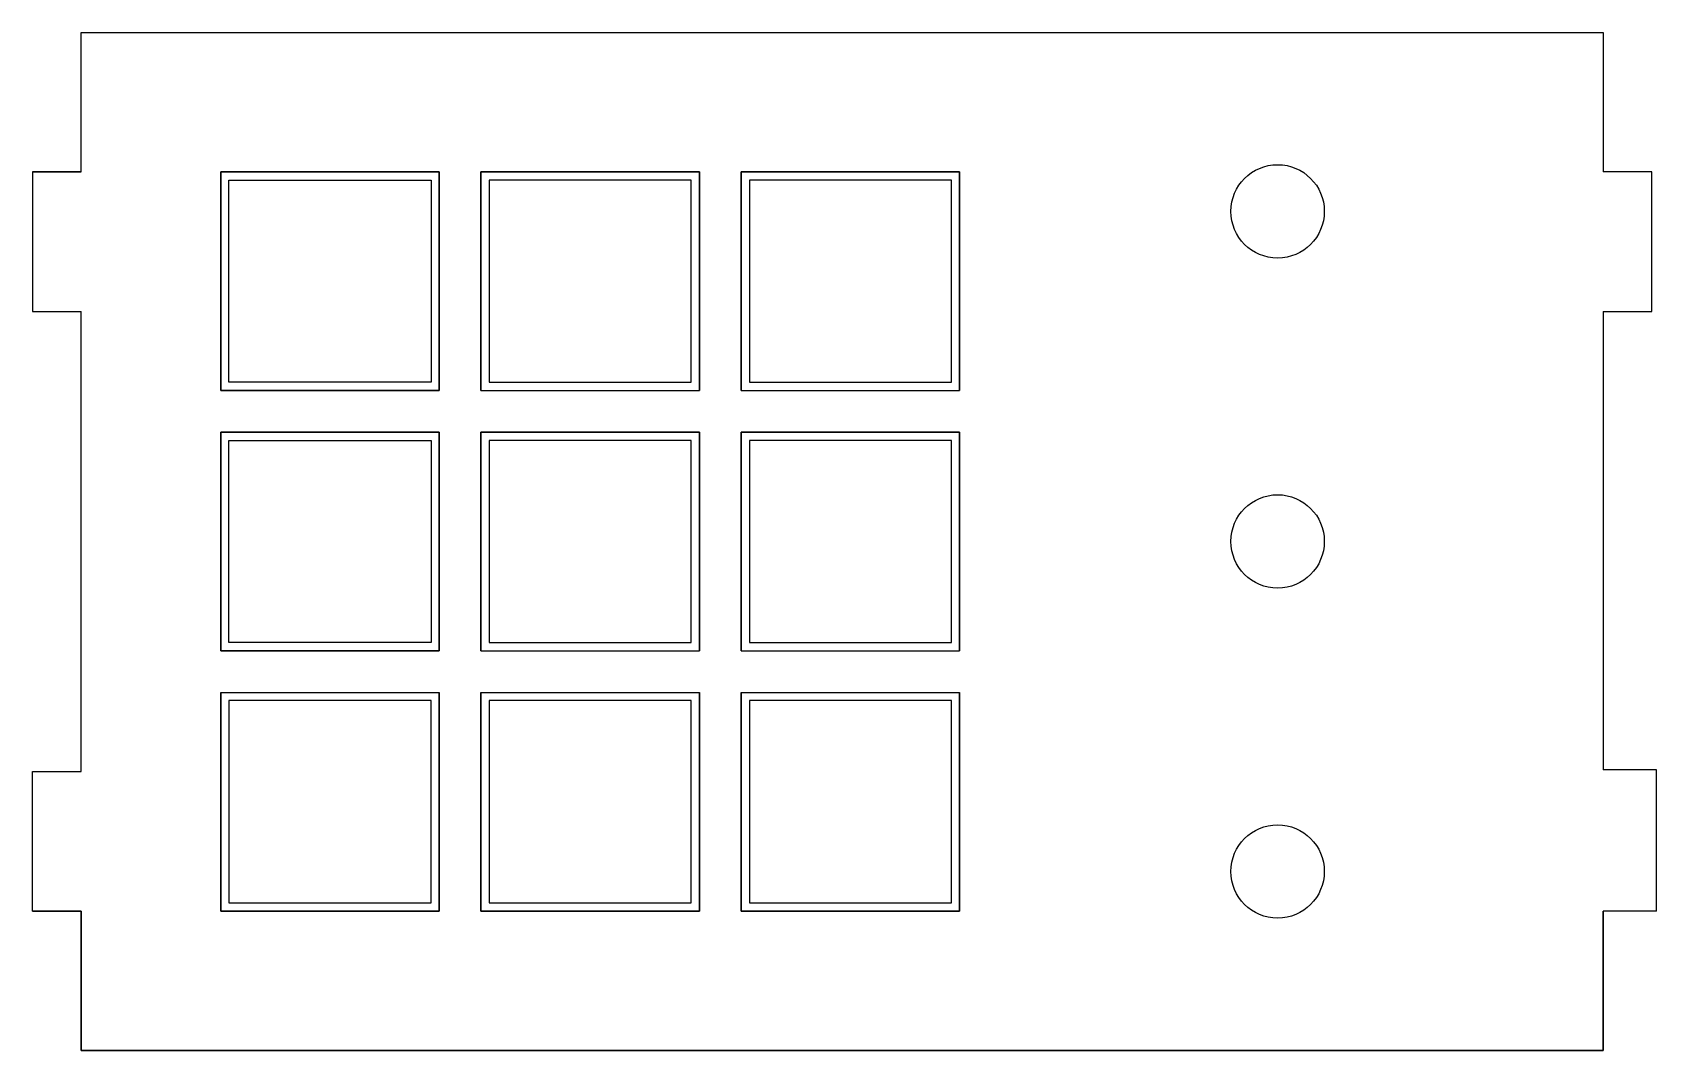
# Model space of a CAD drawing. Header units: millimetres. Extents: x -4 to 113, y 0 to 73.
import ezdxf

# ---------------------------------------------------------------- set-up
doc = ezdxf.new("R2010")
doc.units = ezdxf.units.MM
doc.layers.get('0').update_dxf_attribs({"linetype": 'CONTINUOUS'})

msp = doc.modelspace()

# ---------------------------------------------------------------- linework, layer by layer
for p, q in [((0, 63.01), (0, 73.01)), ((0, 73.01), (10, 73.01)), ((0, 63.01), (0, 73.01)), ((0, 73.01), (109.17, 73.01)), ((0, 73.01), (109.17, 73.01)), ((0, 63.01), (0, 73.01)), ((0, 63.01), (0, 73.01)), ((109.17, 73.01), (109.17, 63.01)), ((109.17, 73.01), (109.17, 63.01)), ((-3.5, 63.01), (0, 63.01)), ((-3.5, 63.01), (-3.5, 53.01)), ((0, 63.01), (-3.5, 63.01)), ((-3.5, 63.01), (-3.5, 53.01)), ((10, 47.34), (10, 63.01)), ((10, 47.34), (10, 63.01)), ((10, 63.01), (25.68, 63.01)), ((25.68, 63.01), (10, 63.01)), ((10, 62.43), (10, 63.01)), ((10, 63.01), (25.68, 63.01)), ((10, 63.01), (10.59, 63.01)), ((10.59, 63.01), (10, 63.01)), ((10, 63.01), (10, 47.34)), ((25.68, 63.01), (25.09, 63.01)), ((25.68, 63.01), (25.68, 47.34)), ((25.68, 47.34), (25.68, 63.01)), ((28.67, 63.01), (28.67, 47.34)), ((44.34, 63.01), (28.67, 63.01)), ((28.67, 63.01), (44.34, 63.01)), ((28.67, 63.01), (29.26, 63.01)), ((28.67, 47.34), (28.67, 63.01)), ((44.34, 63.01), (43.76, 63.01)), ((44.34, 63.01), (44.34, 47.34)), ((44.34, 47.34), (44.34, 63.01)), ((47.34, 63.01), (63.01, 63.01)), ((47.34, 47.34), (47.34, 63.01)), ((47.34, 63.01), (47.34, 47.34)), ((63.01, 63.01), (47.34, 63.01)), ((47.34, 63.01), (63.01, 63.01)), ((47.34, 63.01), (47.93, 63.01)), ((47.34, 47.34), (47.34, 63.01)), ((63.01, 63.01), (62.43, 63.01)), ((63.01, 63.01), (63.01, 47.34)), ((63.01, 63.01), (63.01, 47.34)), ((63.01, 47.34), (63.01, 63.01)), ((112.67, 63.01), (109.17, 63.01)), ((112.67, 53.01), (112.67, 63.01)), ((-3.5, 53.01), (0, 53.01)), ((0, 20), (0, 53.01)), ((109.17, 53.01), (109.17, 20.14)), ((109.17, 53.01), (112.67, 53.01)), ((109.17, 53.01), (109.17, 20.14)), ((10, 47.93), (10, 47.34)), ((10, 47.34), (25.68, 47.34)), ((25.68, 47.34), (10, 47.34)), ((10, 47.34), (25.68, 47.34)), ((28.67, 47.34), (44.34, 47.34)), ((47.34, 47.34), (63.01, 47.34)), ((47.34, 47.34), (63.01, 47.34)), ((10, 28.67), (10, 44.34)), ((10, 28.67), (10, 44.34)), ((10, 44.34), (25.68, 44.34)), ((25.68, 44.34), (10, 44.34)), ((10, 43.76), (10, 44.34)), ((10, 44.34), (25.68, 44.34)), ((10, 44.34), (10, 28.67)), ((25.68, 44.34), (25.68, 28.67)), ((25.68, 28.67), (25.68, 44.34)), ((25.68, 28.67), (25.68, 44.34)), ((28.67, 44.34), (28.67, 28.67)), ((28.67, 44.34), (44.34, 44.34)), ((28.67, 28.67), (28.67, 44.34)), ((44.34, 44.34), (44.34, 28.67)), ((44.34, 28.67), (44.34, 44.34)), ((47.34, 28.67), (47.34, 44.34)), ((47.34, 44.34), (63.01, 44.34)), ((47.34, 28.67), (47.34, 44.34)), ((63.01, 44.34), (63.01, 28.67)), ((63.01, 28.67), (63.01, 44.34)), ((10, 29.26), (10, 28.67)), ((25.68, 28.67), (10, 28.67)), ((25.68, 28.67), (10, 28.67)), ((10, 28.67), (25.68, 28.67)), ((28.67, 28.67), (44.34, 28.67)), ((47.34, 28.67), (63.01, 28.67)), ((10, 10), (10, 25.67)), ((10, 10), (10, 25.67)), ((10, 25.67), (25.67, 25.67)), ((10, 25.67), (25.68, 25.67)), ((10, 25.09), (10, 25.67)), ((10, 25.67), (25.68, 25.67)), ((10, 25.67), (10, 10)), ((25.67, 25.67), (25.67, 10)), ((25.67, 25.67), (25.68, 25.67)), ((25.68, 10), (25.68, 25.67)), ((25.68, 10), (25.68, 25.67)), ((28.67, 10), (28.67, 25.67)), ((28.67, 25.67), (28.67, 10)), ((28.67, 25.67), (44.34, 25.67)), ((28.67, 25.67), (44.34, 25.67)), ((28.67, 10), (28.67, 25.67)), ((44.34, 10), (44.34, 25.67)), ((44.34, 25.67), (44.34, 10)), ((44.34, 10), (44.34, 25.67)), ((47.34, 25.67), (63.01, 25.67)), ((47.34, 25.67), (47.34, 10)), ((47.34, 10), (47.34, 25.67)), ((47.34, 25.67), (63.01, 25.67)), ((47.34, 10), (47.34, 25.67)), ((63.01, 25.67), (63.01, 10)), ((63.01, 25.67), (63.01, 10)), ((63.01, 10), (63.01, 25.67)), ((25.68, 25.09), (25.67, 25.09)), ((-3.5, 10), (-3.5, 20)), ((-3.5, 20), (0, 20)), ((-3.5, 10), (-3.5, 20)), ((113, 20.14), (109.17, 20.14)), ((113, 10.14), (113, 20.14)), ((25.67, 17.84), (25.68, 17.84)), ((10, 10.59), (10, 10)), ((25.68, 10.59), (25.67, 10.59)), ((-3.5, 10), (0, 10)), ((0, 10), (-3.5, 10)), ((0, 10), (0, 0)), ((0, 10), (0, 0)), ((0, 10), (0, 0)), ((0, 0), (0, 10)), ((10, 10), (25.67, 10)), ((25.67, 10), (10, 10)), ((25.68, 10), (10, 10)), ((10, 10), (25.68, 10)), ((10, 10), (10.59, 10)), ((25.67, 10), (25.09, 10)), ((25.09, 10), (25.68, 10)), ((25.67, 10), (25.68, 10)), ((28.67, 10), (44.34, 10)), ((44.34, 10), (28.67, 10)), ((44.34, 10), (28.67, 10)), ((28.67, 10), (44.34, 10)), ((28.67, 10), (29.26, 10)), ((29.26, 10), (28.67, 10)), ((44.34, 10), (43.76, 10)), ((43.76, 10), (44.34, 10)), ((47.34, 10), (63.01, 10)), ((63.01, 10), (47.34, 10)), ((63.01, 10), (47.34, 10)), ((47.34, 10), (63.01, 10)), ((47.34, 10), (47.93, 10)), ((47.93, 10), (47.34, 10)), ((63.01, 10), (62.43, 10)), ((62.43, 10), (63.01, 10)), ((109.17, 0), (109.17, 10)), ((113, 10), (109.17, 10)), ((109.17, 10), (109.17, 0)), ((113, 10), (113, 10.14)), ((0, 0), (10, 0)), ((0, 0), (109.17, 0)), ((109.17, 0), (0, 0))]:
    msp.add_line(p, q)
for points in [[(44.34, 63.01), (28.67, 63.01), (28.67, 47.34), (44.34, 47.34)], [(10.59, 62.43), (25.09, 62.43), (25.09, 47.93), (10.59, 47.93)], [(29.26, 47.93), (43.76, 47.93), (43.76, 62.43), (29.26, 62.43)], [(47.93, 47.93), (62.43, 47.93), (62.43, 62.43), (47.93, 62.43)], [(44.34, 44.34), (28.67, 44.34), (28.67, 28.67), (44.34, 28.67)], [(63.01, 28.67), (63.01, 44.34), (47.34, 44.34), (47.34, 28.67)], [(10.59, 43.76), (25.09, 43.76), (25.09, 29.26), (10.59, 29.26)], [(29.26, 29.26), (43.76, 29.26), (43.76, 43.76), (29.26, 43.76)], [(47.93, 29.26), (62.43, 29.26), (62.43, 43.76), (47.93, 43.76)], [(25.09, 10.59), (25.09, 25.09), (10.59, 25.09), (10.59, 10.59)], [(29.26, 10.59), (43.76, 10.59), (43.76, 25.09), (29.26, 25.09)], [(47.93, 10.59), (62.43, 10.59), (62.43, 25.09), (47.93, 25.09)]]:
    msp.add_lwpolyline(points, close=True)
for centre in [(85.82, 60.18), (85.82, 36.51), (85.82, 12.84)]:
    msp.add_circle(centre, 3.35)

doc.saveas('drawing.dxf')
